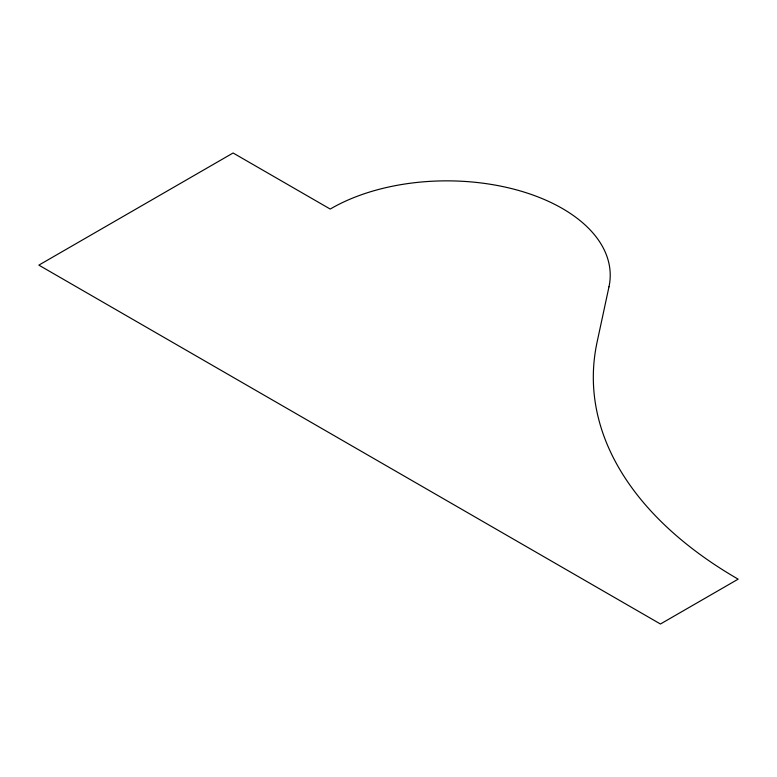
<?xml version="1.0" encoding="UTF-8"?>
<svg xmlns="http://www.w3.org/2000/svg" width="777" height="777" viewBox="0 0 777 777"><rect width="100%" height="100%" fill="white"/><g stroke="black" fill="none" stroke-linecap="round" stroke-linejoin="round"><path stroke-width="1.17" d="M608.974 286.839L597.086 342.123A494.483 285.489 0 0 0 738.15 579.156L660.45 624.009L38.85 265.132L233.1 152.991L330.225 209.062A163.442 94.357 0 0 1 517.89 190.258A163.442 94.357 0 0 1 608.974 286.839"/></g></svg>
